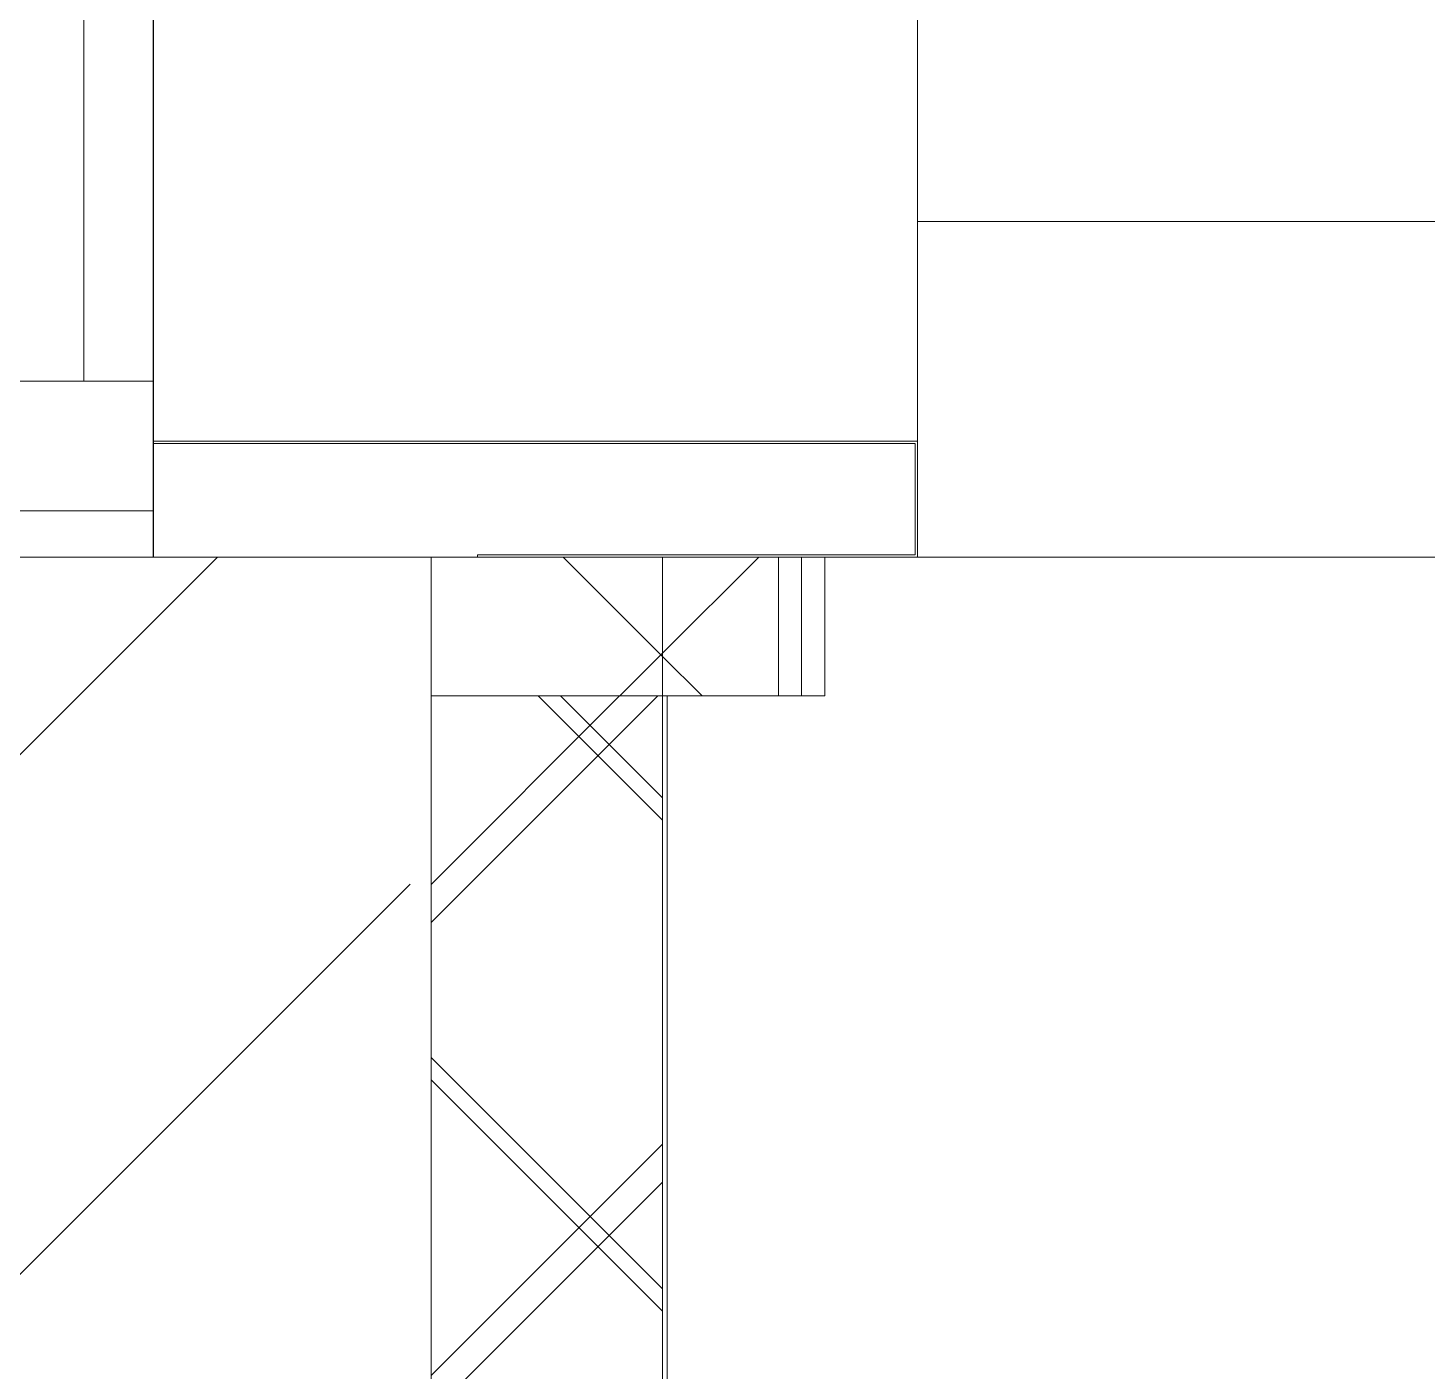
# Model space of a CAD drawing. Header units: millimetres. Extents: x -515342 to 330399, y -224905 to 507333.
# Drawn here: x 258711 to 259315, y 91840 to 92420 of the extents above; entities that cross this region are included whole.
import ezdxf

# ---------------------------------------------------------------- set-up
doc = ezdxf.new("R2010")
doc.units = ezdxf.units.MM
doc.layers.get('0').update_dxf_attribs({"lineweight": 0})
for name, color, linetype, lineweight in [('_ Окна', 7, 'Continuous', 0), ('Витраж', 7, 'Continuous', 0), ('Ограждение', 7, 'Continuous', 0), ('Окна', 7, 'Continuous', 0), ('Отметки', 7, 'Continuous', 0), ('Стены внутренние', 7, 'Continuous', 0), ('Стены наружные', 7, 'Continuous', 0), ('Стены несущие', 7, 'Continuous', 0), ('Стены отделка', 7, 'Continuous', 0), ('Стены штриховка', 7, 'Continuous', 0)]:
    doc.layers.add(name, color=color, linetype=linetype, lineweight=lineweight)
pattern_1 = [(45, (-6322.59, 7579.1), (-70.7107, 70.7107), []), (135, (-6322.59, 7579.1), (-70.7107, -70.7107), [])]

# ---------------------------------------------------------------- blocks, each defined once
blk = doc.blocks.new('Окно_ПВХ_3Створки_1Фрамуга-верх - АР_Окно_ОП_1820_h_х2370_3ст2фр-в E30-10240666-О_АР_П_Разрез 2-2')
at = {"layer": '_ Окна'}
for p, q in [((-2625, 5642), (-2625, 4236)), ((-2655, 4236), (-2595, 4236)), ((-2595, 4236), (-2595, 4160)), ((-2595, 4180), (-2655, 4180)), ((-2595, 4160), (-2655, 4160))]:
    blk.add_line(p, q, dxfattribs=at)
at = {"layer": 'Окна', "color": 253, "true_color": 0xaaaaaa}
for p, q in [((-2595, 4236), (-2595, 5642)), ((-2595, 4236), (-2595, 4160)), ((-2595, 4160), (-2655, 4160))]:
    blk.add_line(p, q, dxfattribs=at)
blk = doc.blocks.new('Прямоугольный импост - АР_Откос_Металлический_50х330 Коричневый Левый-9899771-О_АР_П_Разрез 2-2')
at = {"layer": 'Витраж', "lineweight": 18}
for p, q in [((-2264.94, 4210), (-2594.94, 4210)), ((-2594.94, 4210), (-2594.94, 4209)), ((-2594.94, 4209), (-2265.94, 4209)), ((-2265.94, 4209), (-2265.94, 4161)), ((-2264.94, 4160), (-2264.94, 4210)), ((-2265.94, 4161), (-2454.94, 4161)), ((-2454.94, 4161), (-2454.94, 4160)), ((-2454.94, 4160), (-2264.94, 4160))]:
    blk.add_line(p, q, dxfattribs=at)
blk = doc.blocks.new('Прямоугольный импост - АР_Откос_Металлический_50х330 Коричневый Левый-9899768-О_АР_П_Разрез 2-2')
at = {"layer": 'Витраж'}
for p, q in [((-2594.94, 5970), (-2594.94, 4210)), ((-2264.94, 4210), (-2264.94, 5970)), ((-2594.94, 4209), (-2594.94, 4160))]:
    blk.add_line(p, q, dxfattribs=at)
blk = doc.blocks.new('СД_Люблино_Фасады_rvt-2-О_АР_П_Разрез 2-2')
at = {"layer": 'Стены внутренние'}
h = blk.add_hatch(dxfattribs=at)
h.set_pattern_fill('FP_37', color=256, style=0, pattern_type=2)
h.set_pattern_definition([(45, (-6322.6, 7579.1), (-224.506, 224.506), []), (45, (-6098.08, 7579.1), (-224.506, 224.506), [396.875, -79.375, 3.353, -76.022])])
h.paths.add_polyline_path([(-2883.41, 3300), (-2475, 3300), (-2475, 4160), (-2975, 4160), (-2975, 3300)])
h.paths.add_polyline_path([(-2975, 6020), (-2475, 6020), (-2475, 7510), (-2975, 7510), (-2975, 6066.26)])
h.paths.add_polyline_path([(-2883.41, 9370), (-2475, 9370), (-2475, 10810), (-2975, 10810), (-2975, 9370)])
h.paths.add_polyline_path([(-2975, 12670), (-2475, 12670), (-2475, 13250), (-2975, 13250), (-2975, 12698.09)])
at = {"layer": 'Стены наружные'}
h = blk.add_hatch(dxfattribs=at)
h.set_pattern_fill('FP_39', color=256, style=0, pattern_type=2)
h.set_pattern_definition(pattern_1)
h.paths.add_polyline_path([(-2375, 4100), (-2375, 4160), (-2475, 4160), (-2475, 4100), (-2454.9, 4100)])
h.paths.add_polyline_path([(-2475, 6020), (-2375, 6020), (-2375, 7510), (-2475, 7510), (-2475, 6066.26)])
h.paths.add_polyline_path([(-2475, 9370), (-2375, 9370), (-2375, 10810), (-2475, 10810), (-2475, 9382.18)])
h.paths.add_polyline_path([(-2375, 12670), (-2375, 13470), (-2475, 13470), (-2475, 12670), (-2454.9, 12670)])
h = blk.add_hatch(dxfattribs=at)
h.set_pattern_fill('FP_39', color=256, style=0, pattern_type=2)
h.set_pattern_definition(pattern_1)
h.paths.add_polyline_path([(-2347.78, 4100), (-2325, 4100), (-2325, 4160), (-2375, 4160), (-2375, 4100)])
h.paths.add_polyline_path([(-2375, 6020), (-2325, 6020), (-2325, 7510), (-2375, 7510), (-2375, 6066.26)])
h.paths.add_polyline_path([(-2375, 9370), (-2325, 9370), (-2325, 10810), (-2375, 10810), (-2375, 9382.18)])
h.paths.add_polyline_path([(-2347.78, 12670), (-2325, 12670), (-2325, 13470), (-2375, 13470), (-2375, 12670)])
h = blk.add_hatch(dxfattribs=at)
h.set_pattern_fill('FP_41', color=256, style=0, pattern_type=2)
h.set_pattern_definition([(45, (-6322.59, 7579.1), (-106.066, 106.066), []), (135, (-6322.59, 7579.1), (-106.066, -106.066), [])])
h.paths.add_polyline_path([(-2454.9, 3400), (-2375, 3400), (-2375, 4100), (-2475, 4100), (-2475, 3400)])
at = {"layer": 'Стены несущие'}
for p, q in [((-2475, 4160), (-2595, 4160)), ((-2475, 4100), (-2475, 4160)), ((-2475, 4160), (-2475, 4100)), ((-2475, 3300), (-2475, 4100)), ((-2375, 4100), (-2475, 4100)), ((-2475, 4100), (-2475, 3400)), ((-2375, 3400), (-2375, 4100))]:
    blk.add_line(p, q, dxfattribs=at)
at = {"layer": 'Стены отделка', "lineweight": 9}
for p, q in [((-2375, 4160), (-2475, 4160)), ((-2325, 4160), (-2375, 4160)), ((-2325, 4100), (-2325, 4160)), ((-2324.94, 4160), (-2324.94, 4100)), ((-2314.94, 4160), (-2324.94, 4160)), ((-2304.94, 4160), (-2314.94, 4160)), ((-2304.94, 4100), (-2304.94, 4160)), ((-2475, 4100), (-2375, 4100)), ((-2375, 4100), (-2325, 4100)), ((-2324.94, 4100), (-2314.94, 4100)), ((-2314.94, 4100), (-2304.94, 4100))]:
    blk.add_line(p, q, dxfattribs=at)
at = {"layer": 'Стены штриховка'}
for p, q in [((-2375, 4160), (-2375, 4100)), ((-2314.94, 4160), (-2314.94, 4100))]:
    blk.add_line(p, q, dxfattribs=at)
at = {"layer": 'Витраж', "lineweight": 9}
for name in ['Прямоугольный импост - АР_Откос_Металлический_50х330 Коричневый Левый-9899768-О_АР_П_Разрез 2-2', 'Прямоугольный импост - АР_Откос_Металлический_50х330 Коричневый Левый-9899771-О_АР_П_Разрез 2-2']:
    blk.add_blockref(name, (0, 0), dxfattribs=at)
at = {"layer": 'Окна', "lineweight": 9}
blk.add_blockref('Окно_ПВХ_3Створки_1Фрамуга-верх - АР_Окно_ОП_1820_h_х2370_3ст2фр-в E30-10240666-О_АР_П_Разрез 2-2', (0, 0), dxfattribs=at)
blk = doc.blocks.new('Ограждение - Ограждение-9890180-О_АР_П_Разрез 2-2')
at = {"layer": 'Ограждение'}
blk.add_line((7920, 4305), (-2264.94, 4305), dxfattribs=at)

msp = doc.modelspace()

# ---------------------------------------------------------------- hatches: boundary and pattern name
at = {"layer": 'Стены наружные'}
h = msp.add_hatch(dxfattribs=at)
h.set_pattern_fill('FP_41', color=256, style=0, pattern_type=2)
h.set_pattern_definition([(45, (255037.12, 95610.5), (-106.066, 106.066), []), (135, (255037.12, 95610.5), (-106.066, -106.066), [])])
h.paths.add_polyline_path([(258904.8089, 91431.3929), (258984.7107, 91431.3929), (258984.7107, 92131.3929), (258884.7107, 92131.3929), (258884.7107, 91431.3929)])

# ---------------------------------------------------------------- linework, layer by layer
at = {"layer": 'Отметки'}
for p, q in [((258851.5396, 92191.3929), (259172.4473, 92191.3929)), ((259172.4473, 92191.3929), (259640.1433, 92191.3929))]:
    msp.add_line(p, q, dxfattribs=at)
at = {"layer": 'Стены несущие'}
for p, q in [((258984.7107, 92131.3929), (258884.7107, 92131.3929)), ((258884.7107, 92131.3929), (258884.7107, 91431.3929)), ((258984.7107, 91431.3929), (258984.7107, 92131.3929))]:
    msp.add_line(p, q, dxfattribs=at)
at = {"layer": 'Стены отделка'}
for p, q in [((258986.7107, 92131.3929), (258984.7107, 92131.3929)), ((258986.7107, 91431.3929), (258986.7107, 92131.3929))]:
    msp.add_line(p, q, dxfattribs=at)

# ---------------------------------------------------------------- block references
msp.add_blockref('СД_Люблино_Фасады_rvt-2-О_АР_П_Разрез 2-2', (261359.7107, 88031.3929))
at = {"layer": 'Ограждение'}
msp.add_blockref('Ограждение - Ограждение-9890180-О_АР_П_Разрез 2-2', (261359.7107, 88031.3929), dxfattribs=at)

doc.saveas('drawing.dxf')
